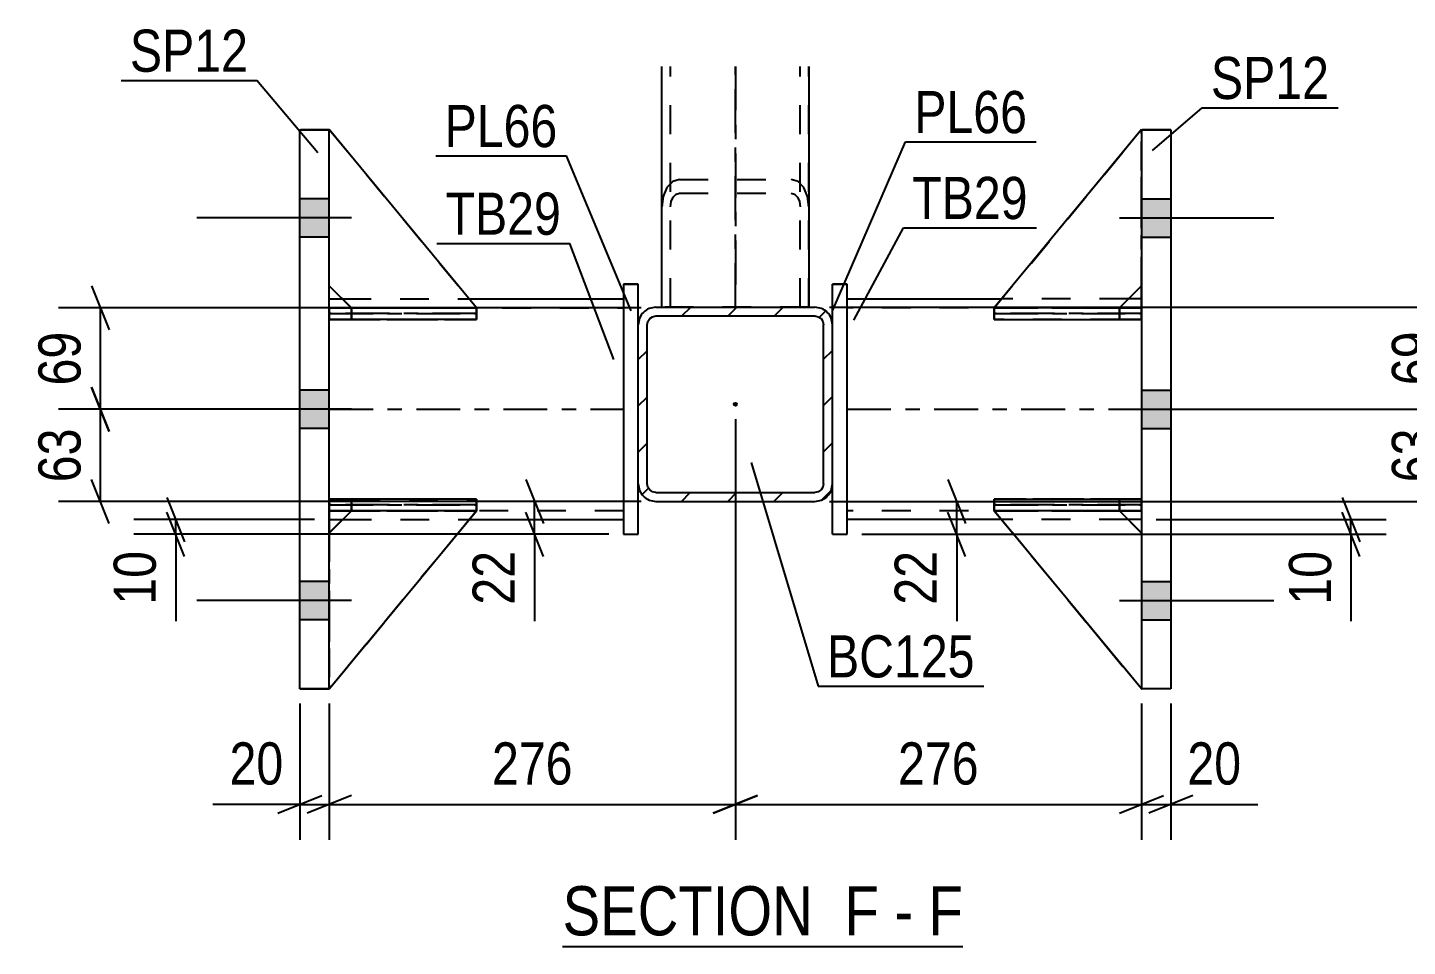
# Model space of a CAD drawing. Header units: millimetres. Extents: x -126 to 715, y -436 to 158.
# Drawn here: x 208 to 301.8, y -337.1 to -274.6 of the extents above; entities that cross this region are included whole.
import ezdxf

# ---------------------------------------------------------------- set-up
doc = ezdxf.new("R2010")
doc.units = ezdxf.units.MM
doc.linetypes.add('DXK_LINE_DOT2', pattern=[3.9198, 1.9599, -1.9599])
doc.linetypes.add('DXK_LINE_DOT3', pattern=[5.9187, 2.979, -0.9799, 0.9799, -0.9799])
doc.styles.add('Arial Narrow', font='ARIALN.TTF', dxfattribs={"height": 0.2})

# ---------------------------------------------------------------- blocks, each defined once
blk = doc.blocks.new('Unknown-232816294-19 - 7098')
at = {"color": 6, "linetype": 'Continuous'}
blk.add_line((244.352, -337.084), (271.567, -337.084), dxfattribs=at)
at = {"color": 0, "linetype": 'Continuous'}
for points in [[(262.46, -336.334), (262.46, -332.834), (244.352, -332.834), (244.352, -336.334)], [(265.851, -336.334), (265.851, -332.834), (263.51, -332.834), (263.51, -336.334)], [(268.176, -336.334), (268.176, -332.834), (266.901, -332.834), (266.901, -336.334)], [(271.567, -336.334), (271.567, -332.834), (269.226, -332.834), (269.226, -336.334)]]:
    blk.add_wipeout(points, dxfattribs=at)
at = {"color": 7, "linetype": 'Continuous', "style": 'Arial Narrow'}
for s, height, p in [('SECTION ', 3.3405, (244.352, -336.334)), ('F', 3.34, (263.51, -336.334)), ('F', 3.34, (269.226, -336.334)), ('-', 3.34, (266.901, -336.334))]:
    blk.add_text(s, height=height, dxfattribs=at).set_placement(p)
blk = doc.blocks.new('Part-232816294-7199 - 7098')
at = {"color": 7, "linetype": 'DXK_LINE_DOT2'}
for p, q in [((229.996, -307.491), (228.496, -308.991)), ((228.496, -319.581), (238.496, -307.491)), ((228.496, -308.991), (229.996, -307.491)), ((238.496, -307.491), (228.496, -319.581)), ((238.496, -307.491), (229.996, -307.491)), ((229.996, -307.491), (229.996, -307.491)), ((229.996, -307.491), (238.496, -307.491)), ((238.496, -307.491), (238.496, -307.491)), ((228.496, -308.991), (228.496, -319.581))]:
    blk.add_line(p, q, dxfattribs=at)
at = {"color": 7, "linetype": 'DXK_LINE_DOT3'}
for p, q in [((238.496, -307.491), (228.496, -307.491)), ((228.496, -307.491), (228.496, -319.581))]:
    blk.add_line(p, q, dxfattribs=at)
blk = doc.blocks.new('Part-232816294-7158 - 7098')
at = {"linetype": 'Continuous'}
h = blk.add_hatch(dxfattribs=at)
h.set_pattern_fill('', scale=0.7, style=0, pattern_type=0)
h.set_pattern_definition([(45, (261.9552, -306.7526), (-1.57154, 1.57154), [])])
h.paths.add_polyline_path([(261.496, -306.844), (261.955, -306.753), (262.344, -306.492), (262.605, -306.103), (262.696, -305.644), (262.696, -294.844), (262.605, -294.385), (262.344, -293.995), (261.955, -293.735), (261.496, -293.644), (250.696, -293.644), (250.237, -293.735), (249.847, -293.995), (249.587, -294.385), (249.496, -294.844), (249.496, -305.644), (249.587, -306.103), (249.847, -306.492), (250.237, -306.753), (250.696, -306.844)])
h.paths.add_polyline_path([(250.696, -306.244), (250.466, -306.198), (250.272, -306.068), (250.142, -305.874), (250.096, -305.644), (250.096, -294.844), (250.142, -294.614), (250.272, -294.42), (250.466, -294.29), (250.696, -294.244), (261.496, -294.244), (261.726, -294.29), (261.92, -294.42), (262.05, -294.614), (262.096, -294.844), (262.096, -305.644), (262.05, -305.874), (261.92, -306.068), (261.726, -306.198), (261.496, -306.244)])
blk.add_hatch(color=30, dxfattribs=at).paths.add_polyline_path([(256.096, -300.344, -1), (256.096, -300.144, -1)])
at = {"color": 2, "linetype": 'Continuous'}
for p, q in [((249.587, -294.385), (249.496, -294.844)), ((250.142, -294.614), (250.272, -294.42)), ((250.696, -293.644), (250.237, -293.735)), ((250.272, -294.42), (250.466, -294.29)), ((250.466, -294.29), (250.696, -294.244)), ((250.696, -293.644), (261.496, -293.644)), ((250.696, -294.244), (261.496, -294.244)), ((261.955, -293.735), (261.496, -293.644)), ((261.496, -294.244), (261.726, -294.29)), ((261.726, -294.29), (261.92, -294.42)), ((261.92, -294.42), (262.05, -294.614)), ((262.696, -294.844), (262.605, -294.385)), ((249.496, -305.644), (249.496, -294.844)), ((250.096, -294.844), (250.142, -294.614)), ((250.096, -305.644), (250.096, -294.844)), ((262.05, -294.614), (262.096, -294.844)), ((262.096, -305.644), (262.096, -294.844)), ((262.696, -305.644), (262.696, -294.844)), ((249.496, -305.644), (249.587, -306.103)), ((250.142, -305.874), (250.096, -305.644)), ((262.096, -305.644), (262.05, -305.874)), ((262.605, -306.103), (262.696, -305.644)), ((250.272, -306.068), (250.142, -305.874)), ((250.466, -306.198), (250.272, -306.068)), ((250.696, -306.244), (250.466, -306.198)), ((250.696, -306.244), (261.496, -306.244)), ((261.726, -306.198), (261.496, -306.244)), ((261.92, -306.068), (261.726, -306.198)), ((262.05, -305.874), (261.92, -306.068)), ((250.237, -306.753), (250.696, -306.844)), ((250.696, -306.844), (261.496, -306.844)), ((261.496, -306.844), (261.955, -306.753))]:
    blk.add_line(p, q, dxfattribs=at)
at = {"color": 7, "linetype": 'DXK_LINE_DOT3'}
blk.add_line((256.096, -300.244), (256.096, -300.244), dxfattribs=at)
at = {"color": 30, "linetype": 'DXK_LINE_DOT3'}
blk.add_line((256.096, -300.244), (256.096, -300.244), dxfattribs=at)
at = {"color": 30, "linetype": 'Continuous'}
blk.add_circle((256.096, -300.244), 0.1, dxfattribs=at)
at = {"color": 2, "linetype": 'Continuous'}
for centre, start, end in [((250.696, -294.844), 112.5, 157.5), ((261.496, -294.844), 22.5, 67.5), ((250.696, -305.644), 202.5, 247.5), ((261.496, -305.644), 292.5, 337.5)]:
    blk.add_arc(centre, 1.2, start, end, dxfattribs=at)
blk = doc.blocks.new('Bolt-232816294-7110 - 7098')
at = {"linetype": 'Continuous'}
for points in [[(285.697, -288.883), (285.697, -286.283), (283.697, -286.283), (283.697, -288.883)], [(285.697, -288.883), (285.697, -286.283), (283.697, -286.283), (283.697, -288.883)], [(285.697, -288.883), (285.697, -286.283), (283.697, -286.283), (283.697, -288.883)], [(285.697, -301.883), (285.697, -299.283), (283.697, -299.283), (283.697, -301.883)], [(285.697, -301.883), (285.697, -299.283), (283.697, -299.283), (283.697, -301.883)], [(285.697, -314.883), (285.697, -312.283), (283.697, -312.283), (283.697, -314.883)], [(285.697, -314.883), (285.697, -312.283), (283.697, -312.283), (283.697, -314.883)], [(285.697, -314.883), (285.697, -312.283), (283.697, -312.283), (283.697, -314.883)]]:
    blk.add_hatch(color=1, dxfattribs=at).paths.add_polyline_path(points)
at = {"color": 1, "linetype": 'Continuous'}
for p, q in [((283.697, -286.283), (285.697, -286.283)), ((283.697, -286.283), (285.697, -286.283)), ((283.697, -286.283), (285.697, -286.283)), ((282.197, -287.583), (292.697, -287.583)), ((282.197, -287.583), (292.697, -287.583)), ((282.197, -287.583), (292.697, -287.583)), ((283.697, -288.883), (285.697, -288.883)), ((283.697, -288.883), (285.697, -288.883)), ((283.697, -288.883), (285.697, -288.883)), ((283.697, -299.283), (285.697, -299.283)), ((283.697, -299.283), (285.697, -299.283)), ((282.197, -300.583), (292.697, -300.583)), ((282.197, -300.583), (292.697, -300.583)), ((283.697, -301.883), (285.697, -301.883)), ((283.697, -301.883), (285.697, -301.883)), ((283.697, -312.283), (285.697, -312.283)), ((283.697, -312.283), (285.697, -312.283)), ((283.697, -312.283), (285.697, -312.283)), ((282.197, -313.583), (292.697, -313.583)), ((282.197, -313.583), (292.697, -313.583)), ((282.197, -313.583), (292.697, -313.583)), ((283.697, -314.883), (285.697, -314.883)), ((283.697, -314.883), (285.697, -314.883)), ((283.697, -314.883), (285.697, -314.883))]:
    blk.add_line(p, q, dxfattribs=at)
blk = doc.blocks.new('Part-232816294-7198 - 7098')
at = {"color": 2, "linetype": 'Continuous'}
for p, q in [((228.496, -281.581), (228.496, -281.581)), ((228.496, -281.581), (228.496, -281.583)), ((238.496, -293.691), (228.496, -281.581)), ((229.986, -293.681), (228.496, -292.191)), ((237.248, -293.691), (238.496, -293.691)), ((238.496, -293.691), (238.496, -293.691))]:
    blk.add_line(p, q, dxfattribs=at)
at = {"color": 7, "linetype": 'DXK_LINE_DOT2'}
for p, q in [((228.496, -281.581), (238.496, -293.691)), ((228.496, -292.191), (228.496, -281.583)), ((229.996, -293.691), (228.496, -292.191)), ((229.996, -293.691), (229.986, -293.681)), ((238.496, -293.691), (229.996, -293.691)), ((229.996, -293.691), (229.996, -293.691)), ((229.996, -293.691), (237.248, -293.691))]:
    blk.add_line(p, q, dxfattribs=at)
at = {"color": 7, "linetype": 'DXK_LINE_DOT3'}
for p, q in [((228.496, -293.691), (228.496, -281.581)), ((238.496, -293.691), (228.496, -293.691))]:
    blk.add_line(p, q, dxfattribs=at)
blk = doc.blocks.new('Bolt-232816294-7111 - 7098')
at = {"linetype": 'Continuous'}
for points in [[(228.496, -288.883), (228.496, -286.283), (226.496, -286.283), (226.496, -288.883)], [(228.496, -288.883), (228.496, -286.283), (226.496, -286.283), (226.496, -288.883)], [(228.496, -288.883), (228.496, -286.283), (226.496, -286.283), (226.496, -288.883)], [(228.496, -301.883), (228.496, -299.283), (226.496, -299.283), (226.496, -301.883)], [(228.496, -301.883), (228.496, -299.283), (226.496, -299.283), (226.496, -301.883)], [(228.496, -314.883), (228.496, -312.283), (226.496, -312.283), (226.496, -314.883)], [(228.496, -314.883), (228.496, -312.283), (226.496, -312.283), (226.496, -314.883)], [(228.496, -314.883), (228.496, -312.283), (226.496, -312.283), (226.496, -314.883)]]:
    blk.add_hatch(color=1, dxfattribs=at).paths.add_polyline_path(points)
at = {"color": 1, "linetype": 'Continuous'}
for p, q in [((228.496, -286.283), (226.496, -286.283)), ((228.496, -286.283), (226.496, -286.283)), ((228.496, -286.283), (226.496, -286.283)), ((229.996, -287.583), (219.496, -287.583)), ((229.996, -287.583), (219.496, -287.583)), ((229.996, -287.583), (219.496, -287.583)), ((228.496, -288.883), (226.496, -288.883)), ((228.496, -288.883), (226.496, -288.883)), ((228.496, -288.883), (226.496, -288.883)), ((228.496, -299.283), (226.496, -299.283)), ((228.496, -299.283), (226.496, -299.283)), ((229.996, -300.583), (219.496, -300.583)), ((229.996, -300.583), (219.496, -300.583)), ((228.496, -301.883), (226.496, -301.883)), ((228.496, -301.883), (226.496, -301.883)), ((228.496, -312.283), (226.496, -312.283)), ((228.496, -312.283), (226.496, -312.283)), ((228.496, -312.283), (226.496, -312.283)), ((229.996, -313.583), (219.496, -313.583)), ((229.996, -313.583), (219.496, -313.583)), ((229.996, -313.583), (219.496, -313.583)), ((228.496, -314.883), (226.496, -314.883)), ((228.496, -314.883), (226.496, -314.883)), ((228.496, -314.883), (226.496, -314.883))]:
    blk.add_line(p, q, dxfattribs=at)
blk = doc.blocks.new('Part-232816294-7187 - 7098')
at = {"color": 2, "linetype": 'Continuous'}
for p, q in [((283.697, -281.583), (285.697, -281.583)), ((283.697, -281.583), (283.697, -281.583)), ((283.697, -281.583), (283.697, -319.583)), ((285.697, -281.583), (285.697, -281.583)), ((285.697, -281.583), (285.697, -319.583)), ((285.697, -319.583), (283.697, -319.583))]:
    blk.add_line(p, q, dxfattribs=at)
at = {"color": 7, "linetype": 'DXK_LINE_DOT2'}
for p, q in [((285.697, -281.583), (283.697, -281.583)), ((283.697, -281.583), (283.697, -281.583)), ((285.697, -281.583), (285.697, -281.583)), ((285.697, -319.583), (283.697, -319.583))]:
    blk.add_line(p, q, dxfattribs=at)
blk = doc.blocks.new('Part-232816294-7192 - 7098')
at = {"color": 2, "linetype": 'Continuous'}
for p, q in [((226.496, -281.583), (226.496, -281.583)), ((226.496, -281.583), (228.496, -281.583)), ((226.496, -319.583), (226.496, -281.583)), ((228.496, -281.583), (228.496, -281.583)), ((228.496, -319.583), (228.496, -281.583)), ((228.496, -319.583), (226.496, -319.583))]:
    blk.add_line(p, q, dxfattribs=at)
at = {"color": 7, "linetype": 'DXK_LINE_DOT2'}
for p, q in [((228.496, -281.583), (226.496, -281.583)), ((226.496, -281.583), (226.496, -281.583)), ((228.496, -281.583), (228.496, -281.583)), ((226.496, -319.583), (228.496, -319.583))]:
    blk.add_line(p, q, dxfattribs=at)
blk = doc.blocks.new('Part-232816294-7193 - 7098')
at = {"color": 2, "linetype": 'Continuous'}
for p, q in [((228.496, -294.481), (228.496, -293.681)), ((228.496, -293.681), (237.248, -293.681)), ((238.496, -294.481), (228.496, -294.481)), ((228.496, -294.481), (228.496, -294.481)), ((238.496, -293.681), (238.488, -293.681)), ((238.496, -294.481), (238.496, -293.681))]:
    blk.add_line(p, q, dxfattribs=at)
at = {"color": 7, "linetype": 'DXK_LINE_DOT2'}
for p, q in [((229.996, -293.681), (228.496, -293.681)), ((228.496, -294.481), (229.996, -294.481)), ((229.996, -294.481), (229.996, -293.681)), ((229.996, -293.681), (238.488, -293.681)), ((229.996, -294.481), (238.496, -294.481))]:
    blk.add_line(p, q, dxfattribs=at)
blk = doc.blocks.new('Part-232816294-7194 - 7098')
at = {"color": 2, "linetype": 'Continuous'}
for p, q in [((228.496, -307.481), (228.496, -306.681)), ((238.496, -306.681), (228.496, -306.681)), ((238.496, -307.481), (238.496, -306.681)), ((238.496, -307.481), (228.496, -307.481)), ((228.496, -307.481), (228.496, -307.481))]:
    blk.add_line(p, q, dxfattribs=at)
at = {"color": 7, "linetype": 'DXK_LINE_DOT2'}
for p, q in [((229.996, -306.681), (228.496, -306.681)), ((229.996, -307.481), (229.996, -306.681)), ((238.496, -306.681), (229.996, -306.681)), ((228.496, -307.481), (229.996, -307.481)), ((229.996, -307.481), (238.496, -307.481))]:
    blk.add_line(p, q, dxfattribs=at)
at = {"color": 7, "linetype": 'DXK_LINE_DOT3'}
for p, q in [((228.496, -307.081), (238.496, -307.081)), ((238.496, -307.081), (228.496, -307.081))]:
    blk.add_line(p, q, dxfattribs=at)
blk = doc.blocks.new('Part-232816294-7195 - 7098')
at = {"color": 7, "linetype": 'DXK_LINE_DOT2'}
for p, q in [((228.496, -293.681), (229.996, -293.681)), ((238.496, -293.681), (228.496, -293.681)), ((228.496, -293.681), (228.496, -293.681)), ((228.496, -293.681), (228.496, -294.481)), ((228.496, -293.681), (228.496, -294.481)), ((229.996, -294.481), (228.496, -294.481)), ((228.496, -294.481), (238.496, -294.481)), ((228.496, -294.481), (228.496, -294.481)), ((229.996, -293.681), (238.496, -293.681)), ((229.996, -293.681), (229.996, -294.481)), ((238.496, -294.481), (229.996, -294.481)), ((238.496, -293.681), (238.496, -294.481))]:
    blk.add_line(p, q, dxfattribs=at)
at = {"color": 7, "linetype": 'DXK_LINE_DOT3'}
for p, q in [((228.496, -294.081), (238.496, -294.081)), ((238.496, -294.081), (228.496, -294.081))]:
    blk.add_line(p, q, dxfattribs=at)
blk = doc.blocks.new('Part-232816294-7196 - 7098')
at = {"color": 7, "linetype": 'DXK_LINE_DOT2'}
for p, q in [((228.496, -306.681), (229.996, -306.681)), ((238.496, -306.681), (228.496, -306.681)), ((228.496, -306.681), (228.496, -306.681)), ((228.496, -306.681), (228.496, -307.481)), ((228.496, -306.681), (228.496, -307.481)), ((229.996, -306.681), (238.496, -306.681)), ((229.996, -306.681), (229.996, -307.481)), ((238.496, -306.681), (238.496, -307.481)), ((229.996, -307.481), (228.496, -307.481)), ((228.496, -307.481), (238.496, -307.481)), ((228.496, -307.481), (228.496, -307.481)), ((238.496, -307.481), (229.996, -307.481))]:
    blk.add_line(p, q, dxfattribs=at)
blk = doc.blocks.new('Part-232816294-7197 - 7098')
at = {"color": 7, "linetype": 'DXK_LINE_DOT2'}
for p, q in [((228.496, -292.191), (228.496, -281.581)), ((228.496, -281.581), (238.496, -293.691)), ((228.496, -281.581), (238.496, -293.691)), ((229.996, -293.691), (228.496, -292.191)), ((229.996, -293.691), (228.496, -292.191)), ((238.496, -293.691), (229.996, -293.691)), ((229.996, -293.691), (229.996, -293.691)), ((229.996, -293.691), (238.496, -293.691)), ((238.496, -293.691), (238.496, -293.691))]:
    blk.add_line(p, q, dxfattribs=at)
at = {"color": 7, "linetype": 'DXK_LINE_DOT3'}
for p, q in [((228.496, -293.691), (228.496, -281.581)), ((238.496, -293.691), (228.496, -293.691))]:
    blk.add_line(p, q, dxfattribs=at)
blk = doc.blocks.new('Part-232816294-7200 - 7098')
at = {"color": 2, "linetype": 'Continuous'}
for p, q in [((229.996, -307.491), (228.496, -308.991)), ((228.496, -319.581), (238.496, -307.491)), ((238.496, -307.491), (229.996, -307.491)), ((229.996, -307.491), (229.996, -307.491)), ((238.496, -307.491), (238.496, -307.491))]:
    blk.add_line(p, q, dxfattribs=at)
at = {"color": 7, "linetype": 'DXK_LINE_DOT2'}
for p, q in [((228.496, -308.991), (229.996, -307.491)), ((228.496, -319.581), (238.496, -307.491)), ((229.996, -307.491), (238.496, -307.491)), ((228.496, -308.991), (228.496, -319.581))]:
    blk.add_line(p, q, dxfattribs=at)
at = {"color": 7, "linetype": 'DXK_LINE_DOT3'}
for p, q in [((238.496, -307.491), (228.496, -307.491)), ((228.496, -307.491), (228.496, -319.581))]:
    blk.add_line(p, q, dxfattribs=at)
blk = doc.blocks.new('Part-232816294-7201 - 7098')
at = {"color": 2, "linetype": 'Continuous'}
for p, q in [((273.705, -293.681), (273.697, -293.681)), ((273.697, -293.681), (273.697, -294.481)), ((273.697, -294.481), (283.697, -294.481)), ((283.697, -293.681), (274.944, -293.681)), ((283.697, -293.681), (283.697, -293.681)), ((283.697, -293.681), (283.697, -294.481))]:
    blk.add_line(p, q, dxfattribs=at)
at = {"color": 7, "linetype": 'DXK_LINE_DOT2'}
for p, q in [((273.697, -294.481), (282.197, -294.481)), ((274.944, -293.681), (273.705, -293.681)), ((282.197, -293.681), (273.705, -293.681)), ((282.197, -293.681), (283.697, -293.681)), ((282.197, -293.681), (282.197, -294.481)), ((282.197, -294.481), (283.697, -294.481)), ((283.697, -293.681), (283.697, -293.681))]:
    blk.add_line(p, q, dxfattribs=at)
blk = doc.blocks.new('Part-232816294-7202 - 7098')
at = {"color": 2, "linetype": 'Continuous'}
for p, q in [((273.697, -306.681), (283.697, -306.681)), ((273.697, -306.681), (273.697, -307.481)), ((283.697, -306.681), (283.697, -306.681)), ((283.697, -307.481), (283.697, -306.681)), ((283.697, -307.481), (273.697, -307.481))]:
    blk.add_line(p, q, dxfattribs=at)
at = {"color": 7, "linetype": 'DXK_LINE_DOT2'}
for p, q in [((282.197, -306.681), (273.697, -306.681)), ((283.697, -306.681), (282.197, -306.681)), ((282.197, -306.681), (282.197, -307.481)), ((283.697, -306.681), (283.697, -306.681)), ((273.697, -307.481), (282.197, -307.481)), ((282.197, -307.481), (283.697, -307.481))]:
    blk.add_line(p, q, dxfattribs=at)
blk = doc.blocks.new('Part-232816294-7203 - 7098')
at = {"color": 7, "linetype": 'DXK_LINE_DOT2'}
for p, q in [((273.697, -294.481), (273.697, -293.681)), ((273.697, -293.681), (282.197, -293.681)), ((283.696, -293.681), (273.697, -293.681)), ((282.197, -294.481), (273.697, -294.481)), ((273.697, -294.481), (283.696, -294.481)), ((282.197, -294.481), (282.197, -293.681)), ((282.197, -293.681), (283.697, -293.681)), ((283.697, -294.481), (282.197, -294.481)), ((283.696, -294.481), (283.696, -293.681)), ((283.696, -293.681), (283.697, -293.681)), ((283.696, -294.481), (283.697, -294.481)), ((283.697, -294.481), (283.697, -293.681))]:
    blk.add_line(p, q, dxfattribs=at)
at = {"color": 7, "linetype": 'DXK_LINE_DOT3'}
for p, q in [((283.697, -294.081), (273.697, -294.081)), ((273.697, -294.081), (283.696, -294.081))]:
    blk.add_line(p, q, dxfattribs=at)
blk = doc.blocks.new('Part-232816294-7204 - 7098')
at = {"color": 7, "linetype": 'DXK_LINE_DOT2'}
for p, q in [((273.697, -307.481), (273.697, -306.681)), ((273.697, -306.681), (282.197, -306.681)), ((283.696, -306.681), (273.697, -306.681)), ((282.197, -307.481), (282.197, -306.681)), ((282.197, -306.681), (283.697, -306.681)), ((283.696, -307.481), (283.696, -306.681)), ((283.696, -306.681), (283.697, -306.681)), ((283.697, -307.481), (283.697, -306.681)), ((282.197, -307.481), (273.697, -307.481)), ((273.697, -307.481), (283.696, -307.481)), ((283.697, -307.481), (282.197, -307.481)), ((283.696, -307.481), (283.697, -307.481))]:
    blk.add_line(p, q, dxfattribs=at)
at = {"color": 7, "linetype": 'DXK_LINE_DOT3'}
for p, q in [((283.697, -307.081), (273.697, -307.081)), ((273.697, -307.081), (283.696, -307.081))]:
    blk.add_line(p, q, dxfattribs=at)
blk = doc.blocks.new('Part-232816294-7205 - 7098')
at = {"color": 7, "linetype": 'DXK_LINE_DOT2'}
for p, q in [((283.696, -281.581), (273.696, -293.691)), ((273.696, -293.691), (283.696, -281.581)), ((283.696, -292.191), (283.696, -281.581)), ((282.196, -293.691), (283.696, -292.191)), ((282.196, -293.691), (283.696, -292.191)), ((273.696, -293.691), (282.196, -293.691)), ((273.696, -293.691), (273.696, -293.691)), ((282.196, -293.691), (273.696, -293.691)), ((282.196, -293.691), (282.196, -293.691))]:
    blk.add_line(p, q, dxfattribs=at)
at = {"color": 7, "linetype": 'DXK_LINE_DOT3'}
for p, q in [((283.696, -293.691), (283.696, -281.581)), ((273.696, -293.691), (283.696, -293.691))]:
    blk.add_line(p, q, dxfattribs=at)
blk = doc.blocks.new('Part-232816294-7206 - 7098')
at = {"color": 2, "linetype": 'Continuous'}
for p, q in [((283.696, -281.581), (273.696, -293.691)), ((283.696, -281.583), (283.696, -281.581)), ((283.696, -281.581), (283.696, -281.581)), ((282.206, -293.681), (283.696, -292.191)), ((274.944, -293.691), (273.696, -293.691)), ((273.696, -293.691), (273.696, -293.691))]:
    blk.add_line(p, q, dxfattribs=at)
at = {"color": 7, "linetype": 'DXK_LINE_DOT2'}
for p, q in [((283.696, -281.581), (273.696, -293.691)), ((283.696, -292.191), (283.696, -281.583)), ((282.196, -293.691), (283.696, -292.191)), ((282.196, -293.691), (273.696, -293.691)), ((282.196, -293.691), (274.944, -293.691)), ((282.196, -293.691), (282.206, -293.681)), ((282.196, -293.691), (282.196, -293.691))]:
    blk.add_line(p, q, dxfattribs=at)
at = {"color": 7, "linetype": 'DXK_LINE_DOT3'}
for p, q in [((283.696, -293.691), (283.696, -281.581)), ((273.696, -293.691), (283.696, -293.691))]:
    blk.add_line(p, q, dxfattribs=at)
blk = doc.blocks.new('Part-232816294-7207 - 7098')
at = {"color": 7, "linetype": 'DXK_LINE_DOT2'}
for p, q in [((273.696, -307.491), (282.196, -307.491)), ((283.696, -319.581), (273.696, -307.491)), ((273.696, -307.491), (273.696, -307.491)), ((282.196, -307.491), (273.696, -307.491)), ((273.696, -307.491), (283.696, -319.581)), ((282.196, -307.491), (283.696, -308.991)), ((282.196, -307.491), (282.196, -307.491)), ((283.696, -308.991), (282.196, -307.491)), ((283.696, -308.991), (283.696, -319.581))]:
    blk.add_line(p, q, dxfattribs=at)
at = {"color": 7, "linetype": 'DXK_LINE_DOT3'}
for p, q in [((273.696, -307.491), (283.696, -307.491)), ((283.696, -307.491), (283.696, -319.581))]:
    blk.add_line(p, q, dxfattribs=at)
blk = doc.blocks.new('Part-232816294-7208 - 7098')
at = {"color": 2, "linetype": 'Continuous'}
for p, q in [((273.696, -307.491), (273.696, -307.491)), ((282.196, -307.491), (273.696, -307.491)), ((283.696, -319.581), (273.696, -307.491)), ((282.196, -307.491), (282.196, -307.491)), ((282.196, -307.491), (283.696, -308.991))]:
    blk.add_line(p, q, dxfattribs=at)
at = {"color": 7, "linetype": 'DXK_LINE_DOT2'}
for p, q in [((273.696, -307.491), (282.196, -307.491)), ((283.696, -319.581), (273.696, -307.491)), ((282.196, -307.491), (283.696, -308.991)), ((283.696, -308.991), (283.696, -319.581))]:
    blk.add_line(p, q, dxfattribs=at)
at = {"color": 7, "linetype": 'DXK_LINE_DOT3'}
for p, q in [((273.696, -307.491), (283.696, -307.491)), ((283.696, -307.491), (283.696, -319.581))]:
    blk.add_line(p, q, dxfattribs=at)
blk = doc.blocks.new('Part-232816294-7213 - 7098')
at = {"color": 2, "linetype": 'Continuous'}
for p, q in [((228.496, -293.083), (229.388, -293.083)), ((237.994, -293.083), (248.496, -293.083)), ((228.496, -308.083), (229.404, -308.083)), ((238.006, -308.083), (248.496, -308.083))]:
    blk.add_line(p, q, dxfattribs=at)
at = {"color": 7, "linetype": 'DXK_LINE_DOT2'}
for p, q in [((228.496, -308.083), (228.496, -293.083)), ((229.388, -293.083), (237.994, -293.083)), ((248.496, -293.083), (248.496, -308.083)), ((228.496, -293.683), (248.496, -293.683)), ((248.496, -307.483), (228.496, -307.483)), ((229.404, -308.083), (238.006, -308.083))]:
    blk.add_line(p, q, dxfattribs=at)
at = {"color": 7, "linetype": 'DXK_LINE_DOT3'}
blk.add_line((228.496, -300.583), (248.496, -300.583), dxfattribs=at)
blk = doc.blocks.new('Part-232816294-7218 - 7098')
at = {"color": 2, "linetype": 'Continuous'}
for p, q in [((249.496, -292.081), (248.496, -292.081)), ((248.496, -292.081), (248.496, -309.081)), ((249.496, -294.842), (249.496, -292.081)), ((249.496, -309.081), (249.496, -305.646)), ((248.496, -309.081), (249.496, -309.081))]:
    blk.add_line(p, q, dxfattribs=at)
at = {"color": 7, "linetype": 'DXK_LINE_DOT2'}
for p, q in [((248.496, -292.081), (249.496, -292.081)), ((249.496, -305.646), (249.496, -294.842)), ((248.496, -309.081), (249.496, -309.081))]:
    blk.add_line(p, q, dxfattribs=at)
at = {"color": 7, "linetype": 'DXK_LINE_DOT3'}
blk.add_line((248.996, -300.581), (248.996, -300.581), dxfattribs=at)
blk = doc.blocks.new('Part-232816294-7223 - 7098')
at = {"color": 2, "linetype": 'Continuous'}
for p, q in [((262.696, -292.081), (263.696, -292.081)), ((262.696, -294.846), (262.696, -292.081)), ((263.696, -309.081), (263.696, -292.081)), ((262.696, -309.081), (262.696, -305.642)), ((262.696, -309.081), (263.696, -309.081))]:
    blk.add_line(p, q, dxfattribs=at)
at = {"color": 7, "linetype": 'DXK_LINE_DOT2'}
for p, q in [((263.696, -292.081), (262.696, -292.081)), ((262.696, -305.642), (262.696, -294.846)), ((262.696, -309.081), (263.696, -309.081))]:
    blk.add_line(p, q, dxfattribs=at)
at = {"color": 7, "linetype": 'DXK_LINE_DOT3'}
blk.add_line((263.196, -300.581), (263.196, -300.581), dxfattribs=at)
blk = doc.blocks.new('Part-232816294-7228 - 7098')
at = {"color": 2, "linetype": 'Continuous'}
for p, q in [((263.696, -293.083), (274.198, -293.083)), ((283.697, -293.083), (282.804, -293.083)), ((274.186, -308.083), (263.696, -308.083)), ((283.697, -308.083), (282.788, -308.083))]:
    blk.add_line(p, q, dxfattribs=at)
at = {"color": 7, "linetype": 'DXK_LINE_DOT2'}
for p, q in [((263.696, -308.083), (263.696, -293.083)), ((282.804, -293.083), (274.198, -293.083)), ((283.697, -293.083), (283.697, -308.083)), ((283.697, -293.683), (263.696, -293.683)), ((283.697, -307.483), (263.696, -307.483)), ((282.788, -308.083), (274.186, -308.083))]:
    blk.add_line(p, q, dxfattribs=at)
at = {"color": 7, "linetype": 'DXK_LINE_DOT3'}
blk.add_line((263.696, -300.583), (283.697, -300.583), dxfattribs=at)
blk = doc.blocks.new('Part-232816294-7274 - 7098')
at = {"color": 2, "linetype": 'Continuous'}
for p, q in [((251.096, -293.644), (251.096, -277.287)), ((261.096, -277.287), (261.096, -293.644))]:
    blk.add_line(p, q, dxfattribs=at)
at = {"color": 7, "linetype": 'DXK_LINE_DOT2'}
for p, q in [((251.696, -293.644), (251.696, -277.287)), ((260.496, -293.644), (260.496, -277.287)), ((261.096, -293.644), (251.096, -293.644))]:
    blk.add_line(p, q, dxfattribs=at)
at = {"color": 7, "linetype": 'DXK_LINE_DOT3'}
blk.add_line((256.096, -293.644), (256.096, -277.287), dxfattribs=at)
blk = doc.blocks.new('Part-232816294-7276 - 7098')
at = {"color": 7, "linetype": 'DXK_LINE_DOT2'}
for p, q in [((251.096, -293.644), (251.096, -277.287)), ((251.696, -293.644), (251.696, -277.287)), ((260.496, -293.644), (260.496, -277.287)), ((261.096, -293.644), (261.096, -277.287)), ((251.837, -285.11), (251.447, -285.513)), ((252.296, -284.968), (251.837, -285.11)), ((252.296, -284.968), (259.896, -284.968)), ((260.355, -285.11), (259.896, -284.968)), ((260.744, -285.513), (260.355, -285.11)), ((251.447, -285.513), (251.187, -286.116)), ((251.872, -286.171), (252.066, -285.969)), ((252.066, -285.969), (252.296, -285.898)), ((252.296, -285.898), (259.896, -285.898)), ((259.896, -285.898), (260.126, -285.969)), ((260.126, -285.969), (260.32, -286.171)), ((261.005, -286.116), (260.744, -285.513)), ((251.187, -286.116), (251.096, -286.828)), ((251.696, -286.828), (251.742, -286.472)), ((251.742, -286.472), (251.872, -286.171)), ((260.32, -286.171), (260.45, -286.472)), ((260.45, -286.472), (260.496, -286.828)), ((261.096, -286.828), (261.005, -286.116)), ((251.096, -293.644), (261.096, -293.644))]:
    blk.add_line(p, q, dxfattribs=at)
at = {"color": 7, "linetype": 'DXK_LINE_DOT3'}
blk.add_line((256.096, -277.287), (256.096, -292.719), dxfattribs=at)
blk = doc.blocks.new('StraightDimension-232816294-85652 - 7098')
at = {"color": 7, "linetype": 'Continuous'}
for p, q in [((304.331, -292.144), (305.531, -295.144)), ((262.496, -293.644), (307.331, -293.644)), ((304.931, -300.583), (304.931, -293.644)), ((305.531, -302.083), (304.331, -299.083)), ((292.466, -300.583), (307.331, -300.583))]:
    blk.add_line(p, q, dxfattribs=at)
at = {"color": 0}
blk.add_wipeout([(304.181, -294.686), (299.981, -294.686), (299.981, -299.542), (304.181, -299.542)], dxfattribs=at)
at = {"color": 3, "style": 'Arial Narrow'}
blk.add_text('69', height=2.8633, rotation=90.00021, dxfattribs=at).set_placement((303.581, -298.942))
blk = doc.blocks.new('StraightDimension-232816294-85983 - 7098')
at = {"color": 7, "linetype": 'Continuous'}
for p, q in [((256.096, -301.244), (256.096, -329.834)), ((283.698, -320.583), (283.698, -329.834)), ((257.596, -326.834), (254.596, -328.034)), ((282.198, -328.034), (285.198, -326.834)), ((256.096, -327.434), (283.698, -327.434))]:
    blk.add_line(p, q, dxfattribs=at)
at = {"color": 0}
blk.add_wipeout([(273.239, -326.684), (273.239, -322.484), (266.555, -322.484), (266.555, -326.684)], dxfattribs=at)
at = {"color": 3, "style": 'Arial Narrow'}
blk.add_text('276', height=2.8633, dxfattribs=at).set_placement((267.155, -326.084))
blk = doc.blocks.new('StraightDimension-232816294-85630 - 7098')
at = {"color": 7, "linetype": 'Continuous'}
for p, q in [((217.454, -306.583), (218.654, -309.583)), ((218.654, -310.581), (217.454, -307.581)), ((227.496, -308.083), (215.204, -308.083)), ((218.054, -309.081), (218.054, -308.083)), ((247.496, -309.081), (215.204, -309.081)), ((218.054, -309.081), (218.054, -314.987)), ((218.054, -309.081), (218.054, -314.987))]:
    blk.add_line(p, q, dxfattribs=at)
at = {"color": 0}
blk.add_wipeout([(217.304, -309.606), (213.104, -309.606), (213.104, -314.462), (217.304, -314.462)], dxfattribs=at)
at = {"color": 3, "style": 'Arial Narrow'}
blk.add_text('10', height=2.8633, rotation=90.00021, dxfattribs=at).set_placement((216.704, -313.862))
blk = doc.blocks.new('StraightDimension-232816294-85641 - 7098')
at = {"color": 7, "linetype": 'Continuous'}
for p, q in [((297.342, -306.583), (298.542, -309.583)), ((298.542, -310.581), (297.342, -307.581)), ((284.697, -308.083), (300.342, -308.083)), ((297.942, -309.081), (297.942, -308.083)), ((264.696, -309.081), (300.342, -309.081)), ((297.942, -309.081), (297.942, -314.987)), ((297.942, -309.081), (297.942, -314.987))]:
    blk.add_line(p, q, dxfattribs=at)
at = {"color": 0}
blk.add_wipeout([(297.192, -309.606), (292.992, -309.606), (292.992, -314.462), (297.192, -314.462)], dxfattribs=at)
at = {"color": 3, "style": 'Arial Narrow'}
blk.add_text('10', height=2.8633, rotation=90.00021, dxfattribs=at).set_placement((296.592, -313.862))
blk = doc.blocks.new('StraightDimension-232816294-85610 - 7098')
at = {"color": 7, "linetype": 'Continuous'}
for p, q in [((212.338, -299.083), (213.538, -302.083)), ((220.996, -300.583), (210.088, -300.583)), ((212.938, -306.844), (212.938, -300.583)), ((213.538, -308.344), (212.338, -305.344)), ((249.696, -306.844), (210.088, -306.844))]:
    blk.add_line(p, q, dxfattribs=at)
at = {"color": 0}
blk.add_wipeout([(212.188, -301.286), (207.988, -301.286), (207.988, -306.142), (212.188, -306.142)], dxfattribs=at)
at = {"color": 3, "style": 'Arial Narrow'}
blk.add_text('63', height=2.8633, rotation=90.00021, dxfattribs=at).set_placement((211.588, -305.542))
blk = doc.blocks.new('StraightDimension-232816294-85982 - 7098')
at = {"color": 7, "linetype": 'Continuous'}
for p, q in [((283.698, -320.583), (283.698, -329.834)), ((285.697, -320.583), (285.697, -329.834)), ((282.198, -328.034), (285.198, -326.834)), ((287.197, -326.834), (284.197, -328.034)), ((283.698, -327.434), (285.697, -327.434)), ((285.697, -327.434), (291.603, -327.434)), ((285.697, -327.434), (291.603, -327.434))]:
    blk.add_line(p, q, dxfattribs=at)
at = {"color": 0}
blk.add_wipeout([(291.078, -326.684), (291.078, -322.484), (286.222, -322.484), (286.222, -326.684)], dxfattribs=at)
at = {"color": 3, "style": 'Arial Narrow'}
blk.add_text('20', height=2.8633, dxfattribs=at).set_placement((286.822, -326.084))
blk = doc.blocks.new('StraightDimension-232816294-85609 - 7098')
at = {"color": 7, "linetype": 'Continuous'}
for p, q in [((212.338, -292.191), (213.538, -295.191)), ((249.696, -293.691), (210.088, -293.691)), ((212.938, -300.583), (212.938, -293.691)), ((213.538, -302.083), (212.338, -299.083)), ((220.996, -300.583), (210.088, -300.583))]:
    blk.add_line(p, q, dxfattribs=at)
at = {"color": 0}
blk.add_wipeout([(212.188, -294.709), (207.988, -294.709), (207.988, -299.565), (212.188, -299.565)], dxfattribs=at)
at = {"color": 3, "style": 'Arial Narrow'}
blk.add_text('69', height=2.8633, rotation=90.00021, dxfattribs=at).set_placement((211.588, -298.965))
blk = doc.blocks.new('StraightDimension-232816294-85653 - 7098')
at = {"color": 7, "linetype": 'Continuous'}
for p, q in [((304.331, -299.083), (305.531, -302.083)), ((292.466, -300.583), (307.331, -300.583)), ((304.931, -306.844), (304.931, -300.583)), ((305.531, -308.344), (304.331, -305.344)), ((262.496, -306.844), (307.331, -306.844))]:
    blk.add_line(p, q, dxfattribs=at)
at = {"color": 0}
blk.add_wipeout([(304.181, -301.286), (299.981, -301.286), (299.981, -306.142), (304.181, -306.142)], dxfattribs=at)
at = {"color": 3, "style": 'Arial Narrow'}
blk.add_text('63', height=2.8633, rotation=90.00021, dxfattribs=at).set_placement((303.581, -305.542))
blk = doc.blocks.new('StraightDimension-232816294-85682 - 7098')
at = {"color": 7, "linetype": 'Continuous'}
for p, q in [((241.851, -305.344), (243.051, -308.344)), ((249.696, -306.844), (239.601, -306.844)), ((243.051, -310.581), (241.851, -307.581)), ((242.451, -309.081), (242.451, -306.844)), ((247.496, -309.081), (239.601, -309.081)), ((242.451, -309.081), (242.451, -314.987)), ((242.451, -309.081), (242.451, -314.987))]:
    blk.add_line(p, q, dxfattribs=at)
at = {"color": 0}
blk.add_wipeout([(241.701, -309.606), (237.501, -309.606), (237.501, -314.462), (241.701, -314.462)], dxfattribs=at)
at = {"color": 3, "style": 'Arial Narrow'}
blk.add_text('22', height=2.8633, rotation=90.00021, dxfattribs=at).set_placement((241.101, -313.862))
blk = doc.blocks.new('StraightDimension-232816294-85693 - 7098')
at = {"color": 7, "linetype": 'Continuous'}
for p, q in [((270.539, -305.344), (271.739, -308.344)), ((262.496, -306.844), (273.539, -306.844)), ((271.739, -310.581), (270.539, -307.581)), ((271.139, -309.081), (271.139, -306.844)), ((264.696, -309.081), (273.539, -309.081)), ((271.139, -309.081), (271.139, -314.987)), ((271.139, -309.081), (271.139, -314.987))]:
    blk.add_line(p, q, dxfattribs=at)
at = {"color": 0}
blk.add_wipeout([(270.389, -309.606), (266.189, -309.606), (266.189, -314.462), (270.389, -314.462)], dxfattribs=at)
at = {"color": 3, "style": 'Arial Narrow'}
blk.add_text('22', height=2.8633, rotation=90.00021, dxfattribs=at).set_placement((269.789, -313.862))
blk = doc.blocks.new('StraightDimension-232816294-85984 - 7098')
at = {"color": 7, "linetype": 'Continuous'}
for p, q in [((256.096, -301.244), (256.096, -329.834)), ((228.496, -320.583), (228.496, -329.834)), ((229.996, -326.834), (226.996, -328.034)), ((254.596, -328.034), (257.596, -326.834)), ((228.496, -327.434), (256.096, -327.434))]:
    blk.add_line(p, q, dxfattribs=at)
at = {"color": 0}
blk.add_wipeout([(245.638, -326.684), (245.638, -322.484), (238.954, -322.484), (238.954, -326.684)], dxfattribs=at)
at = {"color": 3, "style": 'Arial Narrow'}
blk.add_text('276', height=2.8633, dxfattribs=at).set_placement((239.554, -326.084))
blk = doc.blocks.new('StraightDimension-232816294-85985 - 7098')
at = {"color": 7, "linetype": 'Continuous'}
for p, q in [((226.496, -320.583), (226.496, -329.834)), ((228.496, -320.583), (228.496, -329.834)), ((224.996, -328.034), (227.996, -326.834)), ((229.996, -326.834), (226.996, -328.034)), ((226.496, -327.434), (220.59, -327.434)), ((226.496, -327.434), (220.59, -327.434)), ((226.496, -327.434), (228.496, -327.434))]:
    blk.add_line(p, q, dxfattribs=at)
at = {"color": 0}
blk.add_wipeout([(225.971, -326.684), (225.971, -322.484), (221.115, -322.484), (221.115, -326.684)], dxfattribs=at)
at = {"color": 3, "style": 'Arial Narrow'}
blk.add_text('20', height=2.8633, dxfattribs=at).set_placement((221.715, -326.084))
blk = doc.blocks.new('Mark-232816294-7183 - 7098')
at = {"color": 30, "linetype": 'Continuous'}
for p, q in [((284.44, -282.989), (287.82, -280.099)), ((287.82, -280.099), (297.06, -280.099))]:
    blk.add_line(p, q, dxfattribs=at)
at = {"color": 0}
blk.add_wipeout([(296.46, -279.499), (296.46, -276.499), (288.42, -276.499), (288.42, -279.499)], dxfattribs=at)
blk.add_wipeout([(296.46, -279.499), (296.46, -276.499), (288.42, -276.499), (288.42, -279.499)], dxfattribs=at)
at = {"color": 3, "style": 'Arial Narrow'}
blk.add_text('SP12', height=2.8633, dxfattribs=at).set_placement((288.42, -279.499))
blk = doc.blocks.new('Mark-232816294-7154 - 7098')
at = {"color": 30, "linetype": 'Continuous'}
for p, q in [((257.16, -304.198), (261.725, -319.406)), ((261.725, -319.406), (272.974, -319.406))]:
    blk.add_line(p, q, dxfattribs=at)
at = {"color": 0}
blk.add_wipeout([(272.374, -318.806), (272.374, -315.806), (262.325, -315.806), (262.325, -318.806)], dxfattribs=at)
blk.add_wipeout([(272.374, -318.806), (272.374, -315.806), (262.325, -315.806), (262.325, -318.806)], dxfattribs=at)
at = {"color": 3, "style": 'Arial Narrow'}
blk.add_text('BC125', height=2.8633, dxfattribs=at).set_placement((262.325, -318.806))
blk = doc.blocks.new('Mark-232816294-7188 - 7098')
at = {"color": 30, "linetype": 'Continuous'}
for p in [(214.341, -278.246), (227.722, -283.145)]:
    blk.add_line(p, (223.58, -278.246), dxfattribs=at)
at = {"color": 0}
blk.add_wipeout([(222.98, -277.646), (222.98, -274.646), (214.941, -274.646), (214.941, -277.646)], dxfattribs=at)
blk.add_wipeout([(222.98, -277.646), (222.98, -274.646), (214.941, -274.646), (214.941, -277.646)], dxfattribs=at)
at = {"color": 3, "style": 'Arial Narrow'}
blk.add_text('SP12', height=2.8633, dxfattribs=at).set_placement((214.941, -277.646))
blk = doc.blocks.new('Mark-232816294-7209 - 7098')
at = {"color": 30, "linetype": 'Continuous'}
for p in [(235.795, -289.323), (247.827, -297.2)]:
    blk.add_line(p, (244.849, -289.323), dxfattribs=at)
at = {"color": 0}
blk.add_wipeout([(244.249, -288.723), (244.249, -285.723), (236.395, -285.723), (236.395, -288.723)], dxfattribs=at)
blk.add_wipeout([(244.249, -288.723), (244.249, -285.723), (236.395, -285.723), (236.395, -288.723)], dxfattribs=at)
at = {"color": 3, "style": 'Arial Narrow'}
blk.add_text('TB29', height=2.8633, dxfattribs=at).set_placement((236.395, -288.723))
blk = doc.blocks.new('Mark-232816294-7214 - 7098')
at = {"color": 30, "linetype": 'Continuous'}
for p in [(235.732, -283.367), (249.011, -293.892)]:
    blk.add_line(p, (244.608, -283.367), dxfattribs=at)
at = {"color": 0}
blk.add_wipeout([(244.008, -282.767), (244.008, -279.767), (236.332, -279.767), (236.332, -282.767)], dxfattribs=at)
blk.add_wipeout([(244.008, -282.767), (244.008, -279.767), (236.332, -279.767), (236.332, -282.767)], dxfattribs=at)
at = {"color": 3, "style": 'Arial Narrow'}
blk.add_text('PL66', height=2.8633, dxfattribs=at).set_placement((236.332, -282.767))
blk = doc.blocks.new('Mark-232816294-7219 - 7098')
at = {"color": 30, "linetype": 'Continuous'}
for p, q in [((262.696, -293.888), (267.659, -282.419)), ((267.659, -282.419), (276.535, -282.419))]:
    blk.add_line(p, q, dxfattribs=at)
at = {"color": 0}
blk.add_wipeout([(275.935, -281.819), (275.935, -278.819), (268.259, -278.819), (268.259, -281.819)], dxfattribs=at)
blk.add_wipeout([(275.935, -281.819), (275.935, -278.819), (268.259, -278.819), (268.259, -281.819)], dxfattribs=at)
at = {"color": 3, "style": 'Arial Narrow'}
blk.add_text('PL66', height=2.8633, dxfattribs=at).set_placement((268.259, -281.819))
blk = doc.blocks.new('Mark-232816294-7224 - 7098')
at = {"color": 30, "linetype": 'Continuous'}
for p, q in [((264.144, -294.534), (267.515, -288.254)), ((267.515, -288.254), (276.569, -288.254))]:
    blk.add_line(p, q, dxfattribs=at)
at = {"color": 0}
blk.add_wipeout([(275.969, -287.654), (275.969, -284.654), (268.115, -284.654), (268.115, -287.654)], dxfattribs=at)
blk.add_wipeout([(275.969, -287.654), (275.969, -284.654), (268.115, -284.654), (268.115, -287.654)], dxfattribs=at)
at = {"color": 3, "style": 'Arial Narrow'}
blk.add_text('TB29', height=2.8633, dxfattribs=at).set_placement((268.115, -287.654))

msp = doc.modelspace()

# ---------------------------------------------------------------- block references
for name in ['Part-232816294-7274 - 7098', 'Part-232816294-7276 - 7098', 'Part-232816294-7192 - 7098', 'Part-232816294-7198 - 7098', 'Part-232816294-7197 - 7098', 'Part-232816294-7205 - 7098', 'Part-232816294-7206 - 7098', 'Part-232816294-7187 - 7098', 'Bolt-232816294-7111 - 7098', 'Bolt-232816294-7110 - 7098', 'Part-232816294-7218 - 7098', 'Part-232816294-7223 - 7098', 'Part-232816294-7213 - 7098', 'Part-232816294-7228 - 7098', 'Part-232816294-7193 - 7098', 'Part-232816294-7195 - 7098', 'Part-232816294-7158 - 7098', 'Part-232816294-7201 - 7098', 'Part-232816294-7203 - 7098', 'Part-232816294-7194 - 7098', 'Part-232816294-7196 - 7098', 'Part-232816294-7202 - 7098', 'Part-232816294-7204 - 7098', 'Part-232816294-7199 - 7098', 'Part-232816294-7200 - 7098', 'Part-232816294-7207 - 7098', 'Part-232816294-7208 - 7098', 'Unknown-232816294-19 - 7098']:
    msp.add_blockref(name, (0, 0))

# ---------------------------------------------------------------- next in the draw order: block references
for name in ['Mark-232816294-7188 - 7098', 'Mark-232816294-7183 - 7098', 'StraightDimension-232816294-85652 - 7098', 'StraightDimension-232816294-85630 - 7098']:
    msp.add_blockref(name, (0, 0))

# ---------------------------------------------------------------- next in the draw order: block references
for name in ['Mark-232816294-7219 - 7098', 'StraightDimension-232816294-85610 - 7098', 'StraightDimension-232816294-85983 - 7098']:
    msp.add_blockref(name, (0, 0))

# ---------------------------------------------------------------- next in the draw order: block references
for name in ['Mark-232816294-7224 - 7098', 'StraightDimension-232816294-85609 - 7098', 'StraightDimension-232816294-85682 - 7098', 'StraightDimension-232816294-85641 - 7098', 'StraightDimension-232816294-85982 - 7098']:
    msp.add_blockref(name, (0, 0))

# ---------------------------------------------------------------- next in the draw order: block references
for name in ['Mark-232816294-7209 - 7098', 'StraightDimension-232816294-85653 - 7098', 'StraightDimension-232816294-85984 - 7098']:
    msp.add_blockref(name, (0, 0))

# ---------------------------------------------------------------- next in the draw order: block references
for name in ['Mark-232816294-7214 - 7098', 'StraightDimension-232816294-85693 - 7098', 'StraightDimension-232816294-85985 - 7098']:
    msp.add_blockref(name, (0, 0))

# ---------------------------------------------------------------- next in the draw order: block references
msp.add_blockref('Mark-232816294-7154 - 7098', (0, 0))

doc.saveas('drawing.dxf')
